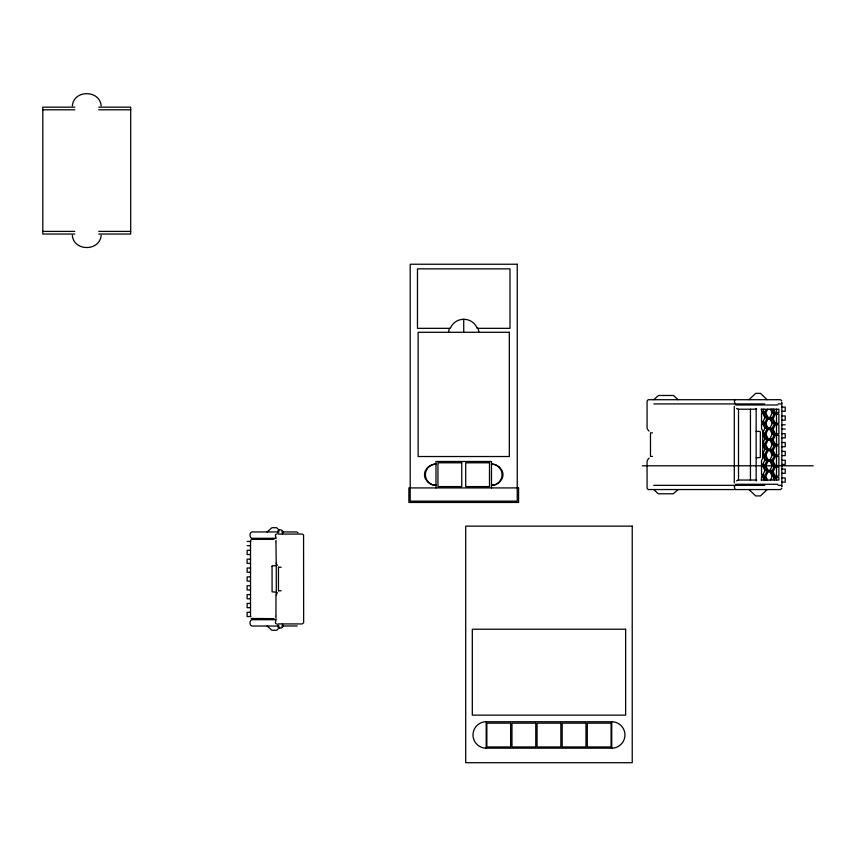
<?xml version="1.0" encoding="UTF-8"?>
<svg xmlns="http://www.w3.org/2000/svg" width="856" height="856" viewBox="0 0 856 856"><rect width="100%" height="100%" fill="white"/><g stroke="black" fill="none" stroke-linecap="round" stroke-linejoin="round"><path stroke-width="1.28" d="M276.253 565.773L275.953 542.148M278.457 590.843L278.457 567.143M750.445 480.055L750.445 409.211M756.158 408.398L756.158 480.869M275.953 541.634L276.017 540.35M276.017 618.396L275.953 616.341M647.072 428.225L647.072 401.015L648.174 399.72L780.544 399.699L781.86 401.015M756.126 480.644L756.661 480.055M781.86 488.252L780.544 489.568L648.174 489.546L647.072 488.252L647.072 461.042M72.343 105.855C73.648 89.623 99.831 89.623 101.147 105.855M101.147 235.357C99.831 251.578 73.648 251.578 72.343 235.357M250.541 540.436L251.835 539.344L273.995 539.344M282.362 623.928C285.358 629.545 275.15 629.545 278.136 623.928L302.329 623.928L303.645 622.601L303.57 534.925L302.329 534.058L278.136 534.058C275.15 528.441 285.358 528.441 282.362 534.058M277.387 592.609L275.953 595.402L275.953 615.828M762.707 411.683L763.894 409.211M767.607 409.211L765.842 412.913L768.025 417.493M762.707 422.254L764.89 417.685L762.707 413.106M767.276 417.685L765.093 422.254L761.53 422.254L761.53 413.106L765.093 413.106L767.276 417.685L764.89 417.685M768.025 428.064L765.842 423.485L768.025 418.905M762.707 423.677L764.89 428.257L762.707 432.836L765.093 432.836L767.276 428.257L765.093 423.677L761.53 423.677L761.53 428.974A3.959 3.274 -89.9 0 1 762.675 431.37L762.739 432.836M770.015 417.493L772.198 412.913L770.432 409.211M772.808 409.211L774.584 412.913L772.39 417.493L765.639 417.493L763.456 412.913M768.025 438.636L765.842 434.056L768.025 429.487M775.322 423.303L773.139 418.723L775.322 414.144M764.89 438.828L762.707 443.408L765.093 443.408L767.276 438.828L765.093 434.249L762.707 434.249L764.89 438.828L767.276 438.828M770.015 428.064L772.198 423.485L770.015 418.905M767.832 418.905L772.39 418.905L774.584 423.485L772.39 428.064L765.639 428.064L763.456 423.485L765.842 423.485M768.025 440.059L765.842 444.639L768.025 449.207M773.139 429.295L775.322 424.715L778.885 424.715L778.885 433.874L772.947 433.874L770.764 429.295L773.139 429.295L775.322 433.874M764.89 449.4L762.707 453.98L765.093 453.98L767.276 449.4L765.093 444.82L762.707 444.82L764.89 449.4L767.276 449.4M770.015 438.636L772.198 434.056L770.015 429.487M767.832 429.487L772.39 429.487L774.584 434.056L772.39 438.636L765.639 438.636L763.456 434.056L765.842 434.056M775.322 444.446L773.139 439.866L775.322 435.287M768.025 459.79L765.842 455.21L768.025 450.63M762.707 464.551L764.89 459.972L762.707 455.392L765.093 455.392L767.276 459.972L765.093 464.551L761.53 464.551L761.53 460.293A3.873 3.199 -90 0 0 762.428 458.891A4.419 3.649 -90 0 0 762.728 457.361L762.739 455.392M770.015 449.207L772.198 444.639L770.015 440.059M767.832 440.059L772.39 440.059L774.584 444.639L772.39 449.207L765.639 449.207L763.456 444.639M768.025 461.202L765.842 465.782L768.025 470.361M775.322 455.018L773.139 450.438L775.322 445.858M762.707 475.123L764.89 470.543L762.707 465.964M770.015 459.79L772.198 455.21L770.015 450.63M767.276 470.543L765.093 475.123L761.53 475.123L761.53 465.964L765.093 465.964L767.276 470.543L764.89 470.543M767.832 450.63L772.39 450.63L774.584 455.21L772.39 459.79L765.639 459.79L763.456 455.21L765.842 455.21M773.139 461.01L775.322 456.441L778.885 456.441L778.885 465.589L772.947 465.589L770.764 461.01L773.139 461.01L775.322 465.589M768.025 471.774L765.842 476.353L767.607 480.055M770.015 470.361L772.198 465.782L770.015 461.202M775.322 476.161L773.139 471.592L775.322 467.012M770.432 480.055L772.198 476.353L770.015 471.774M767.832 471.774L772.39 471.774L774.584 476.353L772.808 480.055L761.07 480.055M774.145 480.055L775.322 477.584M647.393 460.175L649.041 458.12M278.478 590.779L281.207 590.758M279.762 627.191L276.681 630.273L271.941 630.273L267.147 626.036M653.727 399.699L658.51 395.472L673.479 395.483L678.048 399.699M678.048 489.568L673.276 493.794L658.296 493.784L653.727 489.568M736.513 480.869L737.979 480.055L756.554 480.055M275.985 619.915L275.397 622.601A1.327 1.327 0 0 0 276.723 623.928M735.101 399.795L734.288 401.015L735.101 403.829M735.101 485.438L734.288 486.657L735.101 489.471M652.475 432.847L650.474 432.869L650.474 456.398L652.475 456.419M297.225 625.961L281.624 626.036M281.207 567.228L278.532 567.26M749.011 399.677L755.698 393.353L760.449 393.353L767.137 399.677M767.137 489.589L760.449 495.913L755.698 495.913L749.011 489.589M434.217 464.273L434.998 464.177M493.238 485.127L492.446 485.224M267.147 531.94L271.941 527.713L276.681 527.713L278.992 530.014M653.802 403.925L749.835 403.925M74.761 107.161L42.8 107.161L42.8 234.041L74.761 234.041M98.729 107.161L130.69 107.161L130.69 234.041L98.729 234.041M42.8 109.803L74.761 109.803M98.729 109.803L130.69 109.803M42.8 231.398L74.761 231.398M98.729 231.398L130.69 231.398M750.541 403.925L764.676 403.925M778.147 403.925L780.544 403.925A1.327 1.327 0 0 0 781.86 402.609L781.86 486.657A1.327 1.327 0 0 0 780.544 485.341L778.19 485.341M735.604 404.984L777.751 404.984M781.539 407.103L785.241 407.103L785.241 411.329L781.86 411.329M756.554 409.211L737.979 409.211L736.513 408.398M761.07 409.211L766.27 409.211L765.093 411.683L761.53 411.683L761.53 409.211M767.308 409.211L778.885 409.211L778.885 412.731L772.947 412.731L771.267 409.211M772.198 412.913L774.584 412.913M774.134 414.144L778.885 414.144L778.885 423.303L772.947 423.303L770.764 418.723L773.139 418.723M781.86 415.952L785.241 415.952L785.241 420.178L781.86 420.178M772.198 423.485L774.584 423.485M781.86 424.811L785.241 424.811M764.89 428.257L767.276 428.257M781.86 429.038L785.241 429.038M756.115 431.413L760.16 431.413L760.342 432.237L760.299 457.489L756.115 457.853M781.86 433.66L785.241 433.66L785.241 437.898L781.86 437.898M772.198 434.056L774.584 434.056M774.134 435.287L778.885 435.287L778.885 444.446L772.947 444.446L770.764 439.866L773.139 439.866M781.86 442.52L785.241 442.52L785.241 446.746L781.86 446.746M772.198 444.639L774.584 444.639M774.134 445.858L778.885 445.858L778.885 455.018L772.947 455.018L770.764 450.438L773.139 450.438M781.86 451.369L785.241 451.369L785.241 455.606L781.86 455.606M772.198 455.21L774.584 455.21M764.89 459.972L767.276 459.972M781.86 460.228L785.241 460.228L785.241 464.455L781.86 464.455M767.832 461.202L772.39 461.202L774.584 465.782L772.39 470.361L765.639 470.361L763.456 465.782M642.289 465.782L813.2 465.782M774.134 467.012L778.885 467.012L778.885 476.161L772.947 476.161L770.764 471.592L773.139 471.592M781.86 469.088L785.241 469.088L785.241 473.315L781.86 473.315M772.198 476.353L774.584 476.353M774.134 477.584L778.885 477.584L778.885 480.055L773.931 480.055M781.86 477.937L785.241 477.937L785.241 482.163L781.539 482.163M735.604 484.282L777.751 484.282M749.835 485.341L653.695 485.341M750.541 485.341L764.676 485.341M279.12 531.94L251.835 531.94C249.396 532.453 249.396 537.771 251.835 538.285L275.964 538.285M281.624 531.94L296.775 531.94L298.016 532.807M247.138 541.452L250.851 541.452M247.138 545.689L250.519 545.689M250.519 550.312L247.138 550.312L247.138 554.538L250.519 554.538M250.519 559.161L247.138 559.161L247.138 563.398L250.519 563.398M250.519 568.02L247.138 568.02L247.138 572.247L250.519 572.247M250.519 576.88L247.138 576.88L247.138 581.106L250.519 581.106M250.519 585.729L247.138 585.729L247.138 589.955L250.519 589.955M250.519 594.588L247.138 594.588L247.138 598.815L250.519 598.815M250.519 603.437L247.138 603.437L247.138 607.674L250.519 607.674M250.519 612.297L247.138 612.297L247.138 616.523L250.851 616.523M273.995 618.642L251.172 618.46M275.964 619.701L251.835 619.701C249.396 620.204 249.396 625.533 251.835 626.036L279.12 626.036M486.197 721.736L611.751 721.736A13.215 13.215 0 0 1 624.966 734.962A13.215 13.215 0 0 1 611.751 748.176L486.197 748.176A13.215 13.215 0 0 1 472.983 734.962A13.215 13.215 0 0 1 486.197 721.736L486.197 748.176M756.661 409.211L756.126 408.622M492.446 464.177L493.238 464.273A10.497 10.486 -68.3 0 1 498.888 467.055M434.998 485.224L434.217 485.127M275.985 538.06L275.397 535.375A1.327 1.327 0 0 1 276.723 534.058M647.393 429.091L649.041 431.146M276.135 563.248L277.387 565.367M773.653 409.211L775.322 412.731M766.762 480.055L765.093 476.535L761.53 476.535L761.53 480.055M763.456 476.353L765.221 480.055M762.707 476.535L764.387 480.055M476.824 327.602L477.113 328.33L509.983 328.33L509.983 268.859L417.471 268.859L417.471 328.33L450.342 328.33L450.63 327.602A14.37 14.37 0 0 1 463.727 319.299A14.37 14.37 0 0 1 476.91 327.559M276.253 592.202L276.253 594.824M776.499 409.211L776.499 412.731M776.499 414.144L776.499 423.303M776.499 424.715L776.499 433.874M776.499 435.287L776.499 444.446M776.499 445.858L776.499 455.018M776.499 456.441L776.499 465.589M776.499 467.012L776.499 476.161M776.499 477.584L776.499 480.055M762.739 434.249L762.739 443.408M762.739 444.82L762.739 453.98M738.514 409.211L738.514 480.055M734.288 406.311L734.288 482.966M611.751 721.736L611.751 748.176M491.483 487.92L491.483 461.48L435.971 461.48L435.971 487.92M463.727 319.245L463.727 332.289M250.519 541.452L250.519 616.523M491.483 464.262A9.833 8.934 0 0 1 492.435 464.305M435.971 485.138A9.833 8.934 0 0 1 435.019 485.095M491.483 485.266A12.337 12.337 0 0 0 495.699 484.528L499.594 482.174L502.151 478.59A9.833 9.833 0 0 0 502.151 470.811L499.594 467.226L495.699 464.872A12.337 12.337 0 0 0 491.483 464.134M435.971 464.134A12.337 12.337 0 0 0 431.745 464.872L427.861 467.226L425.304 470.811A9.833 9.833 0 0 0 425.304 478.59L427.861 482.174L431.745 484.528A12.337 12.337 0 0 0 435.971 485.266M448.662 332.289A14.071 14.071 0 0 1 449.421 328.33M478.023 328.33A14.071 14.071 0 0 1 478.793 332.289M434.206 485.181A10.497 10.486 -68.3 0 1 428.567 482.335M428.492 482.174A10.572 10.572 0 0 1 434.27 464.262M434.976 463.995A9.833 9.245 0.8 0 1 435.971 463.941M492.468 485.406A9.833 9.245 0.8 0 1 491.483 485.448M498.962 467.226A10.572 10.572 0 0 1 498.962 482.174M498.888 482.335A10.497 10.497 0 0 1 493.249 485.181M272.048 566.351L272.09 591.849L276.274 592.202L276.274 565.773L272.219 565.773L272.048 566.351M517.249 264.236L410.195 264.236L410.195 501.135L517.249 501.135L517.249 264.236M509.32 332.289L418.135 332.289L418.135 456.526L509.32 456.526L509.32 332.289M461.748 462.807L437.951 462.807L437.951 486.593L461.748 486.593L461.748 462.807M489.493 462.807L465.707 462.807L465.707 486.593L489.493 486.593L489.493 462.807M518.576 487.92L408.879 487.92L408.879 502.451L518.576 502.451L518.576 487.92M632.231 526.14L465.707 526.14L465.707 762.707L632.231 762.707L632.231 526.14M625.629 629.224L472.319 629.224L472.319 715.135L625.629 715.135L625.629 629.224M510.647 723.17L486.85 723.17L486.85 746.956L510.647 746.956L510.647 723.17M535.76 723.17L511.963 723.17L511.963 746.956L535.76 746.956L535.76 723.17M560.862 723.17L537.076 723.17L537.076 746.956L560.862 746.956L560.862 723.17M585.975 723.17L562.189 723.17L562.189 746.956L585.975 746.956L585.975 723.17M611.088 723.17L587.302 723.17L587.302 746.956L611.088 746.956L611.088 723.17"/></g></svg>
